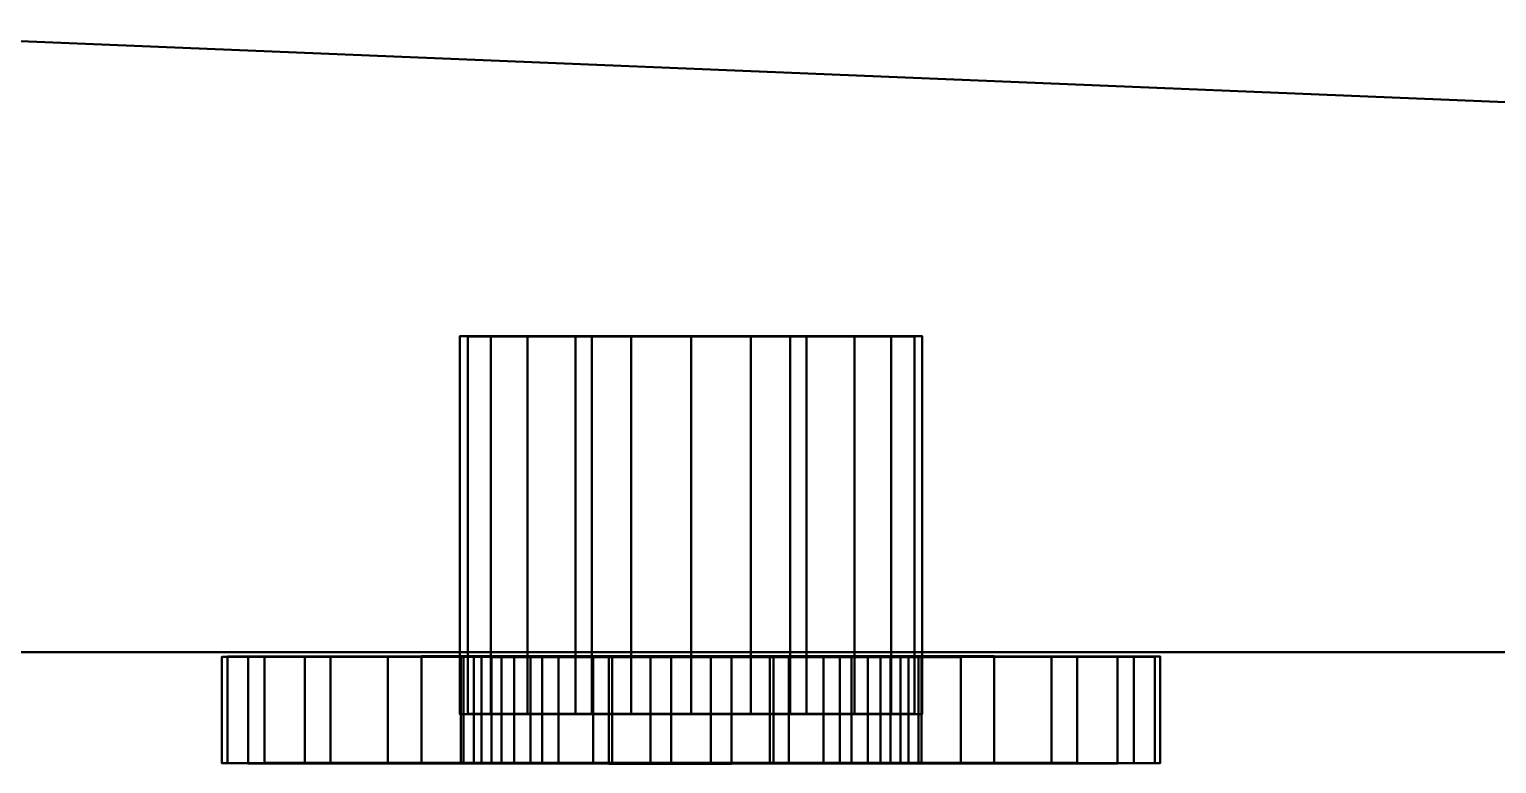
# Model space of a CAD drawing. Header units: millimetres. Extents: x -1250 to 1275, y -353 to 400.
# Drawn here: x 852.87 to 887.14, y -352.6 to -335.45 of the extents above; entities that cross this region are included whole.
import ezdxf

# ---------------------------------------------------------------- set-up
doc = ezdxf.new("R2010")
doc.units = ezdxf.units.MM
doc.layers.add('I-FURN', color=7, linetype='Continuous', lineweight=40)

# ---------------------------------------------------------------- blocks, each defined once
blk = doc.blocks.new('Modulo 3 gavetas - Modulo 3 gavetas-207761-Vista 1')
at = {"layer": 'I-FURN', "color": 254, "true_color": 0xced2d5}
mesh = blk.add_polyface(dxfattribs=at)
corners = [(140.731, -133.82, 694.697), (143.6, -133.82, 694.568), (146.337, -133.821, 693.701), (148.757, -133.823, 692.155), (150.695, -133.825, 690.036), (152.018, -133.828, 687.487), (152.636, -133.83, 684.683), (152.507, -133.833, 681.814), (151.64, -133.836, 679.077), (150.095, -133.839, 676.657), (147.975, -133.841, 674.719), (145.426, -133.842, 673.396), (142.622, -133.843, 672.778), (139.753, -133.843, 672.907), (137.016, -133.842, 673.773), (134.596, -133.84, 675.319), (132.658, -133.838, 677.439), (131.335, -133.835, 679.987), (130.717, -133.832, 682.792), (130.846, -133.829, 685.66), (131.713, -133.827, 688.398), (133.258, -133.824, 690.818), (135.378, -133.822, 692.755), (137.927, -133.821, 694.078), (142.141, -133.837, 678.357), (143.517, -133.837, 678.661), (144.769, -133.836, 679.31), (145.809, -133.835, 680.261), (146.568, -133.834, 681.449), (146.993, -133.832, 682.793), (147.057, -133.831, 684.202), (146.753, -133.83, 685.578), (146.104, -133.828, 686.829), (145.153, -133.827, 687.87), (143.965, -133.826, 688.629), (142.621, -133.826, 689.054), (141.212, -133.826, 689.117), (139.836, -133.826, 688.814), (138.585, -133.827, 688.164), (137.544, -133.828, 687.213), (136.785, -133.829, 686.025), (136.36, -133.83, 684.681), (136.297, -133.832, 683.273), (136.6, -133.833, 681.896), (137.249, -133.835, 680.645), (138.201, -133.836, 679.605), (139.389, -133.836, 678.846), (140.732, -133.837, 678.42)]
mesh.append_faces([[corners[k] for k in face] for face in [(34, 2, 33), (7, 29, 6), (12, 24, 11), (28, 8, 27), (22, 39, 21), (44, 17, 43)]], dxfattribs={"vtx0": -1, "vtx1": -1, "color": 254})
mesh.append_faces([[corners[k] for k in face] for face in [(4, 31, 32, 3), (5, 30, 31, 4), (30, 5, 6, 29), (33, 2, 3, 32), (1, 35, 36, 0), (2, 34, 35, 1), (27, 8, 9, 26), (26, 9, 10, 25), (11, 24, 25, 10), (21, 39, 40, 20), (20, 40, 41, 19), (19, 41, 42, 18), (15, 45, 46, 14), (43, 17, 18, 42), (0, 36, 37)]], dxfattribs={"vtx0": -1, "vtx2": -1, "color": 254})
mesh.append_faces([[corners[k] for k in face] for face in [(15, 16, 45)]], dxfattribs={"vtx1": -1, "vtx2": -1, "color": 254})
mesh.append_faces([[corners[k] for k in face] for face in [(7, 8, 28, 29), (23, 0, 37, 38), (38, 39, 22, 23), (13, 14, 46, 47), (12, 13, 47, 24), (44, 45, 16, 17)]], dxfattribs={"vtx1": -1, "vtx3": -1, "color": 254})
mesh = blk.add_polyface(dxfattribs=at)
corners = [(142.622, -133.843, 672.778), (142.622, -136.331, 672.781), (139.753, -136.331, 672.909), (137.016, -136.33, 673.776), (134.596, -136.329, 675.322), (132.658, -136.327, 677.441), (131.335, -136.324, 679.99), (130.717, -136.321, 682.794), (130.846, -136.318, 685.663), (131.713, -136.315, 688.401), (133.258, -136.313, 690.821), (135.378, -136.311, 692.758), (137.927, -136.31, 694.081), (140.731, -136.309, 694.699), (140.731, -133.82, 694.697), (137.927, -133.821, 694.078), (135.378, -133.822, 692.755), (133.258, -133.824, 690.818), (131.713, -133.827, 688.398), (130.846, -133.829, 685.66), (130.717, -133.832, 682.792), (131.335, -133.835, 679.987), (132.658, -133.838, 677.439), (134.596, -133.84, 675.319), (137.016, -133.842, 673.773), (139.753, -133.843, 672.907)]
mesh.append_faces([[corners[k] for k in face] for face in [(15, 12, 13, 14), (2, 25, 0, 1)]], dxfattribs={"vtx0": -1, "color": 254})
mesh.append_faces([[corners[k] for k in face] for face in [(16, 11, 12, 15), (18, 9, 10, 17), (17, 10, 11, 16), (19, 8, 9, 18), (8, 19, 20, 7), (21, 6, 7, 20), (22, 5, 6, 21), (24, 3, 4, 23), (23, 4, 5, 22), (25, 2, 3, 24)]], dxfattribs={"vtx0": -1, "vtx2": -1, "color": 254})
mesh = blk.add_polyface(dxfattribs=at)
corners = [(141.212, -133.826, 689.117), (141.212, -136.315, 689.12), (139.836, -136.315, 688.816), (138.585, -136.316, 688.167), (137.544, -136.317, 687.216), (136.785, -136.318, 686.028), (136.36, -136.319, 684.684), (136.297, -136.321, 683.276), (136.6, -136.322, 681.899), (137.249, -136.323, 680.648), (138.201, -136.324, 679.607), (139.389, -136.325, 678.849), (140.732, -136.326, 678.423), (142.141, -136.326, 678.36), (142.141, -133.837, 678.357), (140.732, -133.837, 678.42), (139.389, -133.836, 678.846), (138.201, -133.836, 679.605), (137.249, -133.835, 680.645), (136.6, -133.833, 681.896), (136.297, -133.832, 683.273), (136.36, -133.83, 684.681), (136.785, -133.829, 686.025), (137.544, -133.828, 687.213), (138.585, -133.827, 688.164), (139.836, -133.826, 688.814)]
mesh.append_faces([[corners[k] for k in face] for face in [(14, 15, 12, 13), (1, 2, 25, 0)]], dxfattribs={"vtx1": -1, "color": 254})
mesh.append_faces([[corners[k] for k in face] for face in [(15, 16, 11, 12), (17, 18, 9, 10), (16, 17, 10, 11), (18, 19, 8, 9), (7, 8, 19, 20), (20, 21, 6, 7), (21, 22, 5, 6), (23, 24, 3, 4), (22, 23, 4, 5), (24, 25, 2, 3)]], dxfattribs={"vtx1": -1, "vtx3": -1, "color": 254})
mesh = blk.add_polyface(dxfattribs=at)
corners = [(140.731, -133.82, 694.697), (140.731, -136.309, 694.699), (143.6, -136.309, 694.57), (146.337, -136.31, 693.704), (148.757, -136.312, 692.158), (150.695, -136.314, 690.038), (152.018, -136.316, 687.49), (152.636, -136.319, 684.685), (152.507, -136.322, 681.817), (151.64, -136.325, 679.079), (150.095, -136.327, 676.659), (147.975, -136.329, 674.722), (145.426, -136.331, 673.399), (142.622, -136.331, 672.781), (142.622, -133.843, 672.778), (145.426, -133.842, 673.396), (147.975, -133.841, 674.719), (150.095, -133.839, 676.657), (151.64, -133.836, 679.077), (152.507, -133.833, 681.814), (152.636, -133.83, 684.683), (152.018, -133.828, 687.487), (150.695, -133.825, 690.036), (148.757, -133.823, 692.155), (146.337, -133.821, 693.701), (143.6, -133.82, 694.568)]
mesh.append_faces([[corners[k] for k in face] for face in [(15, 12, 13, 14), (2, 25, 0, 1)]], dxfattribs={"vtx0": -1, "color": 254})
mesh.append_faces([[corners[k] for k in face] for face in [(16, 11, 12, 15), (18, 9, 10, 17), (17, 10, 11, 16), (19, 8, 9, 18), (8, 19, 20, 7), (21, 6, 7, 20), (22, 5, 6, 21), (24, 3, 4, 23), (23, 4, 5, 22), (25, 2, 3, 24)]], dxfattribs={"vtx0": -1, "vtx2": -1, "color": 254})
mesh = blk.add_polyface(dxfattribs=at)
corners = [(142.141, -133.837, 678.357), (142.141, -136.326, 678.36), (143.517, -136.325, 678.663), (144.769, -136.325, 679.313), (145.809, -136.324, 680.264), (146.568, -136.323, 681.452), (146.993, -136.321, 682.796), (147.057, -136.32, 684.204), (146.753, -136.318, 685.581), (146.104, -136.317, 686.832), (145.153, -136.316, 687.872), (143.965, -136.315, 688.631), (142.621, -136.315, 689.057), (141.212, -136.315, 689.12), (141.212, -133.826, 689.117), (142.621, -133.826, 689.054), (143.965, -133.826, 688.629), (145.153, -133.827, 687.87), (146.104, -133.828, 686.829), (146.753, -133.83, 685.578), (147.057, -133.831, 684.202), (146.993, -133.832, 682.793), (146.568, -133.834, 681.449), (145.809, -133.835, 680.261), (144.769, -133.836, 679.31), (143.517, -133.837, 678.661)]
mesh.append_faces([[corners[k] for k in face] for face in [(14, 15, 12, 13), (1, 2, 25, 0)]], dxfattribs={"vtx1": -1, "color": 254})
mesh.append_faces([[corners[k] for k in face] for face in [(15, 16, 11, 12), (17, 18, 9, 10), (16, 17, 10, 11), (18, 19, 8, 9), (7, 8, 19, 20), (20, 21, 6, 7), (21, 22, 5, 6), (23, 24, 3, 4), (22, 23, 4, 5), (24, 25, 2, 3)]], dxfattribs={"vtx1": -1, "vtx3": -1, "color": 254})
mesh = blk.add_polyface(dxfattribs=at)
corners = [(141.677, -134.975, 689.158), (143.074, -134.975, 688.974), (144.377, -134.975, 688.435), (145.495, -134.976, 687.577), (146.353, -134.977, 686.458), (146.893, -134.979, 685.156), (147.077, -134.98, 683.758), (146.893, -134.982, 682.361), (146.353, -134.983, 681.058), (145.495, -134.984, 679.94), (144.377, -134.985, 679.082), (143.074, -134.985, 678.542), (141.677, -134.986, 678.358), (140.279, -134.985, 678.542), (138.977, -134.985, 679.082), (137.858, -134.984, 679.94), (137, -134.983, 681.058), (136.461, -134.982, 682.361), (136.277, -134.98, 683.758), (136.461, -134.979, 685.156), (137, -134.977, 686.458), (137.858, -134.976, 687.577), (138.977, -134.975, 688.435), (140.279, -134.975, 688.974), (139.359, -134.977, 686.935), (139.359, -134.984, 680.226), (141.677, -134.984, 680.226), (143.994, -134.984, 680.226), (143.994, -134.977, 686.935), (141.677, -134.977, 686.935)]
mesh.append_faces([[corners[k] for k in face] for face in [(3, 28, 2), (26, 13, 25)]], dxfattribs={"vtx0": -1, "vtx1": -1, "color": 254})
mesh.append_faces([[corners[k] for k in face] for face in [(28, 5, 6, 27), (11, 26, 27, 10), (23, 29, 24, 22), (25, 17, 18, 24)]], dxfattribs={"vtx0": -1, "vtx2": -1, "color": 254})
mesh.append_faces([[corners[k] for k in face] for face in [(27, 7, 8, 9), (26, 11, 12, 13), (25, 13, 14, 15)]], dxfattribs={"vtx0": -1, "vtx3": -1, "color": 254})
mesh.append_faces([[corners[k] for k in face] for face in [(4, 5, 28, 3), (0, 1, 29, 23), (6, 7, 27), (9, 10, 27), (20, 21, 24, 19), (21, 22, 24), (18, 19, 24), (16, 17, 25, 15)]], dxfattribs={"vtx1": -1, "vtx2": -1, "color": 254})
mesh.append_faces([[corners[k] for k in face] for face in [(1, 2, 28, 29)]], dxfattribs={"vtx1": -1, "vtx3": -1, "color": 254})
mesh = blk.add_polyface(dxfattribs=at)
corners = [(141.677, -134.986, 678.358), (141.677, -143.809, 678.368), (140.279, -143.809, 678.552), (138.977, -143.809, 679.091), (137.858, -143.808, 679.949), (137, -143.806, 681.068), (136.461, -143.805, 682.37), (136.277, -143.804, 683.768), (136.461, -143.802, 685.165), (137, -143.801, 686.468), (137.858, -143.8, 687.586), (138.977, -143.799, 688.444), (140.279, -143.798, 688.984), (141.677, -143.798, 689.168), (141.677, -134.975, 689.158), (140.279, -134.975, 688.974), (138.977, -134.975, 688.435), (137.858, -134.976, 687.577), (137, -134.977, 686.458), (136.461, -134.979, 685.156), (136.277, -134.98, 683.758), (136.461, -134.982, 682.361), (137, -134.983, 681.058), (137.858, -134.984, 679.94), (138.977, -134.985, 679.082), (140.279, -134.985, 678.542)]
mesh.append_faces([[corners[k] for k in face] for face in [(15, 12, 13, 14), (2, 25, 0, 1)]], dxfattribs={"vtx0": -1, "color": 254})
mesh.append_faces([[corners[k] for k in face] for face in [(16, 11, 12, 15), (18, 9, 10, 17), (17, 10, 11, 16), (19, 8, 9, 18), (8, 19, 20, 7), (21, 6, 7, 20), (22, 5, 6, 21), (24, 3, 4, 23), (23, 4, 5, 22), (25, 2, 3, 24)]], dxfattribs={"vtx0": -1, "vtx2": -1, "color": 254})
mesh = blk.add_polyface(dxfattribs=at)
corners = [(141.677, -134.977, 686.935), (141.677, -143.8, 686.944), (139.359, -143.8, 686.944), (139.359, -134.977, 686.935)]
mesh.append_faces([[corners[k] for k in face] for face in [(2, 3, 0, 1)]], dxfattribs={"color": 254})
mesh = blk.add_polyface(dxfattribs=at)
corners = [(139.359, -134.977, 686.935), (139.359, -143.8, 686.944), (139.359, -143.807, 680.235), (139.359, -134.984, 680.226)]
mesh.append_faces([[corners[k] for k in face] for face in [(3, 0, 1, 2)]], dxfattribs={"color": 254})
mesh = blk.add_polyface(dxfattribs=at)
corners = [(139.359, -134.984, 680.226), (139.359, -143.807, 680.235), (141.677, -143.807, 680.235), (141.677, -134.984, 680.226)]
mesh.append_faces([[corners[k] for k in face] for face in [(3, 0, 1, 2)]], dxfattribs={"color": 254})
mesh = blk.add_polyface(dxfattribs=at)
corners = [(141.677, -134.975, 689.158), (141.677, -143.798, 689.168), (143.074, -143.798, 688.984), (144.377, -143.799, 688.444), (145.495, -143.8, 687.586), (146.353, -143.801, 686.468), (146.893, -143.802, 685.165), (147.077, -143.804, 683.768), (146.893, -143.805, 682.37), (146.353, -143.806, 681.068), (145.495, -143.808, 679.949), (144.377, -143.809, 679.091), (143.074, -143.809, 678.552), (141.677, -143.809, 678.368), (141.677, -134.986, 678.358), (143.074, -134.985, 678.542), (144.377, -134.985, 679.082), (145.495, -134.984, 679.94), (146.353, -134.983, 681.058), (146.893, -134.982, 682.361), (147.077, -134.98, 683.758), (146.893, -134.979, 685.156), (146.353, -134.977, 686.458), (145.495, -134.976, 687.577), (144.377, -134.975, 688.435), (143.074, -134.975, 688.974)]
mesh.append_faces([[corners[k] for k in face] for face in [(15, 12, 13, 14), (2, 25, 0, 1)]], dxfattribs={"vtx0": -1, "color": 254})
mesh.append_faces([[corners[k] for k in face] for face in [(16, 11, 12, 15), (18, 9, 10, 17), (17, 10, 11, 16), (19, 8, 9, 18), (8, 19, 20, 7), (21, 6, 7, 20), (22, 5, 6, 21), (24, 3, 4, 23), (23, 4, 5, 22), (25, 2, 3, 24)]], dxfattribs={"vtx0": -1, "vtx2": -1, "color": 254})
mesh = blk.add_polyface(dxfattribs=at)
corners = [(143.994, -134.977, 686.935), (143.994, -143.8, 686.944), (141.677, -143.8, 686.944), (141.677, -134.977, 686.935)]
mesh.append_faces([[corners[k] for k in face] for face in [(2, 3, 0, 1)]], dxfattribs={"color": 254})
mesh = blk.add_polyface(dxfattribs=at)
corners = [(141.677, -134.984, 680.226), (141.677, -143.807, 680.235), (143.994, -143.807, 680.235), (143.994, -134.984, 680.226)]
mesh.append_faces([[corners[k] for k in face] for face in [(3, 0, 1, 2)]], dxfattribs={"color": 254})
mesh = blk.add_polyface(dxfattribs=at)
corners = [(143.994, -134.984, 680.226), (143.994, -143.807, 680.235), (143.994, -143.8, 686.944), (143.994, -134.977, 686.935)]
mesh.append_faces([[corners[k] for k in face] for face in [(2, 3, 0, 1)]], dxfattribs={"color": 254})
mesh = blk.add_polyface(dxfattribs=at)
corners = [(140.731, -136.309, 694.699), (137.927, -136.31, 694.081), (135.378, -136.311, 692.758), (133.258, -136.313, 690.821), (131.713, -136.315, 688.401), (130.846, -136.318, 685.663), (130.717, -136.321, 682.794), (131.335, -136.324, 679.99), (132.658, -136.327, 677.441), (134.596, -136.329, 675.322), (137.016, -136.33, 673.776), (139.753, -136.331, 672.909), (142.622, -136.331, 672.781), (145.426, -136.331, 673.399), (147.975, -136.329, 674.722), (150.095, -136.327, 676.659), (151.64, -136.325, 679.079), (152.507, -136.322, 681.817), (152.636, -136.319, 684.685), (152.018, -136.316, 687.49), (150.695, -136.314, 690.038), (148.757, -136.312, 692.158), (146.337, -136.31, 693.704), (143.6, -136.309, 694.57), (142.141, -136.326, 678.36), (140.732, -136.326, 678.423), (139.389, -136.325, 678.849), (138.201, -136.324, 679.607), (137.249, -136.323, 680.648), (136.6, -136.322, 681.899), (136.297, -136.321, 683.276), (136.36, -136.319, 684.684), (136.785, -136.318, 686.028), (137.544, -136.317, 687.216), (138.585, -136.316, 688.167), (139.836, -136.315, 688.816), (141.212, -136.315, 689.12), (142.621, -136.315, 689.057), (143.965, -136.315, 688.631), (145.153, -136.316, 687.872), (146.104, -136.317, 686.832), (146.753, -136.318, 685.581), (147.057, -136.32, 684.204), (146.993, -136.321, 682.796), (146.568, -136.323, 681.452), (145.809, -136.324, 680.264), (144.769, -136.325, 679.313), (143.517, -136.325, 678.663)]
mesh.append_faces([[corners[k] for k in face] for face in [(34, 2, 33), (7, 29, 6), (12, 24, 11), (28, 8, 27), (22, 39, 21), (44, 17, 43)]], dxfattribs={"vtx0": -1, "vtx1": -1, "color": 254})
mesh.append_faces([[corners[k] for k in face] for face in [(4, 31, 32, 3), (5, 30, 31, 4), (30, 5, 6, 29), (33, 2, 3, 32), (1, 35, 36, 0), (2, 34, 35, 1), (27, 8, 9, 26), (26, 9, 10, 25), (11, 24, 25, 10), (21, 39, 40, 20), (20, 40, 41, 19), (19, 41, 42, 18), (15, 45, 46, 14), (43, 17, 18, 42), (0, 36, 37)]], dxfattribs={"vtx0": -1, "vtx2": -1, "color": 254})
mesh.append_faces([[corners[k] for k in face] for face in [(15, 16, 45)]], dxfattribs={"vtx1": -1, "vtx2": -1, "color": 254})
mesh.append_faces([[corners[k] for k in face] for face in [(7, 8, 28, 29), (23, 0, 37, 38), (38, 39, 22, 23), (13, 14, 46, 47), (12, 13, 47, 24), (44, 45, 16, 17)]], dxfattribs={"vtx1": -1, "vtx3": -1, "color": 254})
at = {"layer": 'I-FURN', "color": 33, "true_color": 0xb7a087}
mesh = blk.add_polyface(dxfattribs=at)
corners = [(-190, -151.423, 665.389), (175.063, -151.423, 665.389), (182.563, -143.923, 665.389), (182.563, -136.423, 665.389), (-190, -136.423, 665.389)]
mesh.append_faces([[corners[k] for k in face] for face in [(2, 3, 1)]], dxfattribs={"vtx1": -1, "color": 33})
mesh.append_faces([[corners[k] for k in face] for face in [(4, 0, 1, 3)]], dxfattribs={"vtx2": -1, "color": 33})
mesh = blk.add_polyface(dxfattribs=at)
corners = [(-190, -151.423, 515.389), (-190, -136.423, 515.389), (182.563, -136.423, 515.389), (182.563, -143.923, 515.389), (175.063, -151.423, 515.389)]
mesh.append_faces([[corners[k] for k in face] for face in [(4, 1, 2, 3)]], dxfattribs={"vtx0": -1, "color": 33})
mesh.append_faces([[corners[k] for k in face] for face in [(0, 1, 4)]], dxfattribs={"vtx1": -1, "color": 33})
mesh = blk.add_polyface(dxfattribs=at)
corners = [(182.563, -136.423, 665.389), (182.563, -136.423, 515.389), (-190, -136.423, 515.389), (-190, -136.423, 665.389)]
mesh.append_faces([[corners[k] for k in face] for face in [(2, 3, 0, 1)]], dxfattribs={"color": 33})
mesh = blk.add_polyface(dxfattribs=at)
corners = [(-190, -151.423, 700.389), (190.063, -151.423, 700.389), (190.063, -136.423, 700.389), (-190, -136.423, 700.389)]
mesh.append_faces([[corners[k] for k in face] for face in [(3, 0, 1, 2)]], dxfattribs={"color": 33})
mesh = blk.add_polyface(dxfattribs=at)
corners = [(-190, -151.423, 665.389), (-190, -136.423, 665.389), (190.063, -136.423, 665.389), (190.063, -151.423, 665.389)]
mesh.append_faces([[corners[k] for k in face] for face in [(0, 1, 2, 3)]], dxfattribs={"color": 33})
mesh = blk.add_polyface(dxfattribs=at)
corners = [(190.063, -136.423, 700.389), (190.063, -136.423, 665.389), (-190, -136.423, 665.389), (-190, -136.423, 700.389)]
mesh.append_faces([[corners[k] for k in face] for face in [(3, 0, 1, 2)]], dxfattribs={"color": 33})
mesh = blk.add_polyface(dxfattribs=at)
corners = [(-190, -151.423, 365.856), (175.063, -151.423, 365.856), (182.563, -143.923, 365.856), (182.563, -136.423, 365.856), (-190, -136.423, 365.856)]
mesh.append_faces([[corners[k] for k in face] for face in [(2, 3, 1)]], dxfattribs={"vtx1": -1, "color": 33})
mesh.append_faces([[corners[k] for k in face] for face in [(4, 0, 1, 3)]], dxfattribs={"vtx2": -1, "color": 33})
mesh = blk.add_polyface(dxfattribs=at)
corners = [(-190, -151.423, 35), (-190, -136.423, 35), (182.563, -136.423, 35), (182.563, -143.923, 35), (175.063, -151.423, 35)]
mesh.append_faces([[corners[k] for k in face] for face in [(4, 1, 2, 3)]], dxfattribs={"vtx0": -1, "color": 33})
mesh.append_faces([[corners[k] for k in face] for face in [(0, 1, 4)]], dxfattribs={"vtx1": -1, "color": 33})
mesh = blk.add_polyface(dxfattribs=at)
corners = [(182.563, -136.423, 365.856), (182.563, -136.423, 35), (-190, -136.423, 35), (-190, -136.423, 365.856)]
mesh.append_faces([[corners[k] for k in face] for face in [(3, 0, 1, 2)]], dxfattribs={"color": 33})
mesh = blk.add_polyface(dxfattribs=at)
corners = [(-190, -151.423, 515.389), (175.063, -151.423, 515.389), (182.563, -143.923, 515.389), (182.563, -136.423, 515.389), (-190, -136.423, 515.389)]
mesh.append_faces([[corners[k] for k in face] for face in [(2, 3, 1)]], dxfattribs={"vtx1": -1, "color": 33})
mesh.append_faces([[corners[k] for k in face] for face in [(4, 0, 1, 3)]], dxfattribs={"vtx2": -1, "color": 33})
mesh = blk.add_polyface(dxfattribs=at)
corners = [(-190, -151.423, 365.856), (-190, -136.423, 365.856), (182.563, -136.423, 365.856), (182.563, -143.923, 365.856), (175.063, -151.423, 365.856)]
mesh.append_faces([[corners[k] for k in face] for face in [(4, 1, 2, 3)]], dxfattribs={"vtx0": -1, "color": 33})
mesh.append_faces([[corners[k] for k in face] for face in [(0, 1, 4)]], dxfattribs={"vtx1": -1, "color": 33})
mesh = blk.add_polyface(dxfattribs=at)
corners = [(182.563, -136.423, 515.389), (182.563, -136.423, 365.856), (-190, -136.423, 365.856), (-190, -136.423, 515.389)]
mesh.append_faces([[corners[k] for k in face] for face in [(2, 3, 0, 1)]], dxfattribs={"color": 33})
at = {"layer": 'I-FURN', "color": 254, "true_color": 0xced2d5}
mesh = blk.add_polyface(dxfattribs=at)
corners = [(141.677, -143.798, 689.168), (140.279, -143.798, 688.984), (138.977, -143.799, 688.444), (137.858, -143.8, 687.586), (137, -143.801, 686.468), (136.461, -143.802, 685.165), (136.277, -143.804, 683.768), (136.461, -143.805, 682.37), (137, -143.806, 681.068), (137.858, -143.808, 679.949), (138.977, -143.809, 679.091), (140.279, -143.809, 678.552), (141.677, -143.809, 678.368), (143.074, -143.809, 678.552), (144.377, -143.809, 679.091), (145.495, -143.808, 679.949), (146.353, -143.806, 681.068), (146.893, -143.805, 682.37), (147.077, -143.804, 683.768), (146.893, -143.802, 685.165), (146.353, -143.801, 686.468), (145.495, -143.8, 687.586), (144.377, -143.799, 688.444), (143.074, -143.798, 688.984), (139.359, -143.8, 686.944), (141.677, -143.8, 686.944), (143.994, -143.8, 686.944), (143.994, -143.807, 680.235), (141.677, -143.807, 680.235), (139.359, -143.807, 680.235)]
mesh.append_faces([[corners[k] for k in face] for face in [(3, 24, 2), (28, 13, 27)]], dxfattribs={"vtx0": -1, "vtx1": -1, "color": 254})
mesh.append_faces([[corners[k] for k in face] for face in [(24, 5, 6, 29), (11, 28, 29, 10), (23, 25, 26, 22), (27, 17, 18, 26)]], dxfattribs={"vtx0": -1, "vtx2": -1, "color": 254})
mesh.append_faces([[corners[k] for k in face] for face in [(29, 7, 8, 9), (28, 11, 12, 13), (27, 13, 14, 15)]], dxfattribs={"vtx0": -1, "vtx3": -1, "color": 254})
mesh.append_faces([[corners[k] for k in face] for face in [(4, 5, 24, 3), (0, 1, 25, 23), (6, 7, 29), (9, 10, 29), (20, 21, 26, 19), (21, 22, 26), (18, 19, 26), (16, 17, 27, 15)]], dxfattribs={"vtx1": -1, "vtx2": -1, "color": 254})
mesh.append_faces([[corners[k] for k in face] for face in [(1, 2, 24, 25)]], dxfattribs={"vtx1": -1, "vtx3": -1, "color": 254})

msp = doc.modelspace()

# ---------------------------------------------------------------- block references
at = {"layer": 'I-FURN', "color": 7, "true_color": 0xf5f5f3, "rotation": 180}
msp.add_blockref('Modulo 3 gavetas - Modulo 3 gavetas-207761-Vista 1', (1010, -486.423), dxfattribs=at)

# ---------------------------------------------------------------- meshes
at = {"layer": 'I-FURN', "color": 7, "true_color": 0xf7f7f7}
mesh = msp.add_polyface(dxfattribs=at)
corners = [(-1225, -350, 725), (1225, -350, 725), (1225, 350, 725), (-1225, 350, 725), (136.273, 208.163, 725), (136.273, 89.969, 725), (-133.244, 89.969, 725), (-133.244, 208.163, 725)]
mesh.append_faces([[corners[k] for k in face] for face in [(7, 3, 6)]], dxfattribs={"vtx0": -1, "vtx1": -1, "color": 7})
mesh.append_faces([[corners[k] for k in face] for face in [(5, 1, 2, 4), (1, 5, 6)]], dxfattribs={"vtx0": -1, "vtx2": -1, "color": 7})
mesh.append_faces([[corners[k] for k in face] for face in [(6, 3, 0, 1)]], dxfattribs={"vtx0": -1, "vtx3": -1, "color": 7})
mesh.append_faces([[corners[k] for k in face] for face in [(2, 3, 7, 4)]], dxfattribs={"vtx1": -1, "vtx3": -1, "color": 7})
mesh = msp.add_polyface(dxfattribs=at)
corners = [(-1225, -350, 700), (-1225, 350, 700), (1225, 350, 700), (1225, -350, 700), (136.273, 208.163, 700), (-133.244, 208.163, 700), (-133.244, 89.969, 700), (136.273, 89.969, 700)]
mesh.append_faces([[corners[k] for k in face] for face in [(7, 3, 6)]], dxfattribs={"vtx0": -1, "vtx1": -1, "color": 7})
mesh.append_faces([[corners[k] for k in face] for face in [(2, 4, 5, 1), (1, 5, 6)]], dxfattribs={"vtx0": -1, "vtx2": -1, "color": 7})
mesh.append_faces([[corners[k] for k in face] for face in [(0, 1, 6, 3)]], dxfattribs={"vtx1": -1, "vtx2": -1, "color": 7})
mesh.append_faces([[corners[k] for k in face] for face in [(2, 3, 7, 4)]], dxfattribs={"vtx1": -1, "vtx3": -1, "color": 7})
mesh = msp.add_polyface(dxfattribs=at)
corners = [(1225, -350, 725), (-1225, -350, 725), (-1225, -350, 700), (1225, -350, 700)]
mesh.append_faces([[corners[k] for k in face] for face in [(3, 0, 1, 2)]], dxfattribs={"color": 7})

doc.saveas('drawing.dxf')
